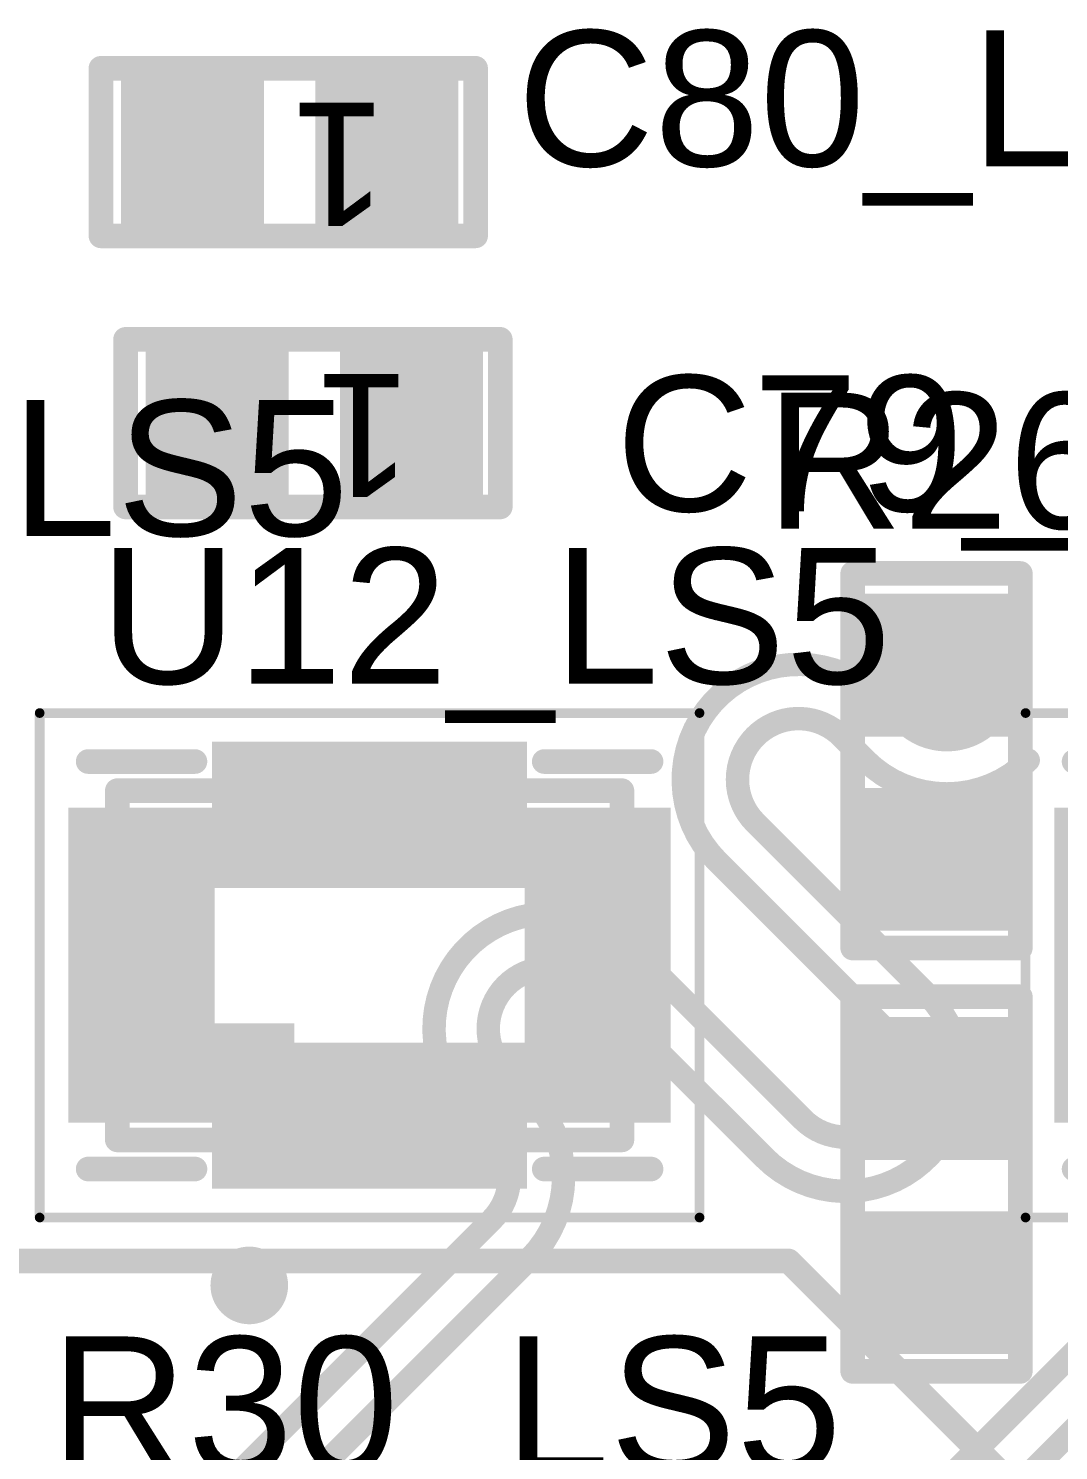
# Model space of a CAD drawing. Header units: inches. Extents: x -1.3 to 11.9, y -6.8 to 4.2.
# Drawn here: x 2.7608 to 2.9698, y 0.3315 to 0.6201 of the extents above; entities that cross this region are included whole.
import ezdxf

# ---------------------------------------------------------------- set-up
doc = ezdxf.new("R2010")
doc.units = ezdxf.units.IN
doc.header["$MEASUREMENT"] = 0
for name, color, linetype in [('05_SIG2', 156, 'Continuous'), ('14_SIG5', 136, 'Continuous'), ('ASSY_DWG_INFO', 56, 'Continuous'), ('FAB', 56, 'Continuous'), ('Mechanical 13', 56, 'Continuous'), ('POT_INFO', 56, 'Continuous'), ('TOP', 1, 'Continuous'), ('Top Overlay', 2, 'Continuous'), ('Top Paste', 8, 'Continuous'), ('Top Solder', 216, 'Continuous')]:
    doc.layers.add(name, color=color, linetype=linetype)
doc.styles.add('Arial', font='', dxfattribs={"height": 0.2})
doc.styles.get('Arial').set_extended_font_data('Arial')

# ---------------------------------------------------------------- blocks, each defined once
blk = doc.blocks.new('R0402_74')
at = {"layer": 'TOP'}
for points in [[(-0.006, 0.0125), (-0.006, -0.0125), (-0.031, -0.0125), (-0.031, 0.0125)], [(0.0334, 0.0125), (0.0334, -0.0125), (0.0084, -0.0125), (0.0084, 0.0125)]]:
    blk.add_hatch(color=1, dxfattribs=at).paths.add_polyline_path(points)
at = {"layer": 'Top Paste'}
for points in [[(-0.006, 0.0125), (-0.006, -0.0125), (-0.031, -0.0125), (-0.031, 0.0125)], [(0.0334, 0.0125), (0.0334, -0.0125), (0.0084, -0.0125), (0.0084, 0.0125)]]:
    blk.add_hatch(color=8, dxfattribs=at).paths.add_polyline_path(points)
at = {"layer": 'Top Solder'}
for points in [[(-0.004, 0.0145), (-0.004, -0.0145), (-0.033, -0.0145), (-0.033, 0.0145)], [(0.0354, 0.0145), (0.0354, -0.0145), (0.0064, -0.0145), (0.0064, 0.0145)]]:
    blk.add_hatch(color=216, dxfattribs=at).paths.add_polyline_path(points)
at = {"layer": 'ASSY_DWG_INFO'}
for points in [[(-0.0365, 0.017, 0.005, 0.005, 0), (0.0395, 0.017, 0.005, 0.005, 0)], [(-0.0365, 0.017, 0.005, 0.005, 0), (-0.0365, -0.017, 0.005, 0.005, 0)], [(0.0395, 0.017, 0.005, 0.005, 0), (0.0395, -0.017, 0.005, 0.005, 0)], [(-0.0365, -0.017, 0.005, 0.005, 0), (0.0395, -0.017, 0.005, 0.005, 0)]]:
    blk.add_lwpolyline(points, format="xyseb", dxfattribs=at)
for points in [[(-0.03775, 0.017, 0.0025, 0.0025, 1), (-0.03525, 0.017, 0.0025, 0.0025, 1)], [(-0.03775, 0.017, 0.0025, 0.0025, 1), (-0.03525, 0.017, 0.0025, 0.0025, 1)], [(0.03825, 0.017, 0.0025, 0.0025, 1), (0.04075, 0.017, 0.0025, 0.0025, 1)], [(0.03825, 0.017, 0.0025, 0.0025, 1), (0.04075, 0.017, 0.0025, 0.0025, 1)], [(-0.03775, -0.017, 0.0025, 0.0025, 1), (-0.03525, -0.017, 0.0025, 0.0025, 1)], [(-0.03775, -0.017, 0.0025, 0.0025, 1), (-0.03525, -0.017, 0.0025, 0.0025, 1)], [(0.03825, -0.017, 0.0025, 0.0025, 1), (0.04075, -0.017, 0.0025, 0.0025, 1)], [(0.03825, -0.017, 0.0025, 0.0025, 1), (0.04075, -0.017, 0.0025, 0.0025, 1)]]:
    blk.add_lwpolyline(points, format="xyseb", close=True, dxfattribs=at)
at = {"layer": 'Top Overlay'}
for points in [[(-0.0365, 0.017, 0.005, 0.005, 0), (-0.0365, -0.017, 0.005, 0.005, 0)], [(-0.0365, 0.017, 0.005, 0.005, 0), (0.0365, 0.017, 0.005, 0.005, 0)], [(0.0365, 0.017, 0.005, 0.005, 0), (0.0395, 0.017, 0.005, 0.005, 0)], [(0.0395, 0.017, 0.005, 0.005, 0), (0.0395, -0.017, 0.005, 0.005, 0)], [(-0.0365, -0.017, 0.005, 0.005, 0), (0.0395, -0.017, 0.005, 0.005, 0)]]:
    blk.add_lwpolyline(points, format="xyseb", dxfattribs=at)
for points in [[(-0.03775, 0.017, 0.0025, 0.0025, 1), (-0.03525, 0.017, 0.0025, 0.0025, 1)], [(-0.03775, 0.017, 0.0025, 0.0025, 1), (-0.03525, 0.017, 0.0025, 0.0025, 1)], [(0.03525, 0.017, 0.0025, 0.0025, 1), (0.03775, 0.017, 0.0025, 0.0025, 1)], [(0.03525, 0.017, 0.0025, 0.0025, 1), (0.03775, 0.017, 0.0025, 0.0025, 1)], [(0.03825, 0.017, 0.0025, 0.0025, 1), (0.04075, 0.017, 0.0025, 0.0025, 1)], [(0.03825, 0.017, 0.0025, 0.0025, 1), (0.04075, 0.017, 0.0025, 0.0025, 1)], [(-0.03775, -0.017, 0.0025, 0.0025, 1), (-0.03525, -0.017, 0.0025, 0.0025, 1)], [(-0.03775, -0.017, 0.0025, 0.0025, 1), (-0.03525, -0.017, 0.0025, 0.0025, 1)], [(0.03825, -0.017, 0.0025, 0.0025, 1), (0.04075, -0.017, 0.0025, 0.0025, 1)], [(0.03825, -0.017, 0.0025, 0.0025, 1), (0.04075, -0.017, 0.0025, 0.0025, 1)]]:
    blk.add_lwpolyline(points, format="xyseb", close=True, dxfattribs=at)
blk = doc.blocks.new('R0402_77')
at = {"layer": 'TOP'}
for points in [[(-0.006, 0.0125), (-0.006, -0.0125), (-0.031, -0.0125), (-0.031, 0.0125)], [(0.0334, 0.0125), (0.0334, -0.0125), (0.0084, -0.0125), (0.0084, 0.0125)]]:
    blk.add_hatch(color=1, dxfattribs=at).paths.add_polyline_path(points)
at = {"layer": 'Top Paste'}
for points in [[(-0.006, 0.0125), (-0.006, -0.0125), (-0.031, -0.0125), (-0.031, 0.0125)], [(0.0334, 0.0125), (0.0334, -0.0125), (0.0084, -0.0125), (0.0084, 0.0125)]]:
    blk.add_hatch(color=8, dxfattribs=at).paths.add_polyline_path(points)
at = {"layer": 'Top Solder'}
for points in [[(-0.004, 0.0145), (-0.004, -0.0145), (-0.033, -0.0145), (-0.033, 0.0145)], [(0.0354, 0.0145), (0.0354, -0.0145), (0.0064, -0.0145), (0.0064, 0.0145)]]:
    blk.add_hatch(color=216, dxfattribs=at).paths.add_polyline_path(points)
at = {"layer": 'ASSY_DWG_INFO'}
for points in [[(-0.0365, 0.017, 0.005, 0.005, 0), (0.0395, 0.017, 0.005, 0.005, 0)], [(-0.0365, 0.017, 0.005, 0.005, 0), (-0.0365, -0.017, 0.005, 0.005, 0)], [(0.0395, 0.017, 0.005, 0.005, 0), (0.0395, -0.017, 0.005, 0.005, 0)], [(-0.0365, -0.017, 0.005, 0.005, 0), (0.0395, -0.017, 0.005, 0.005, 0)]]:
    blk.add_lwpolyline(points, format="xyseb", dxfattribs=at)
for points in [[(-0.03775, 0.017, 0.0025, 0.0025, 1), (-0.03525, 0.017, 0.0025, 0.0025, 1)], [(-0.03775, 0.017, 0.0025, 0.0025, 1), (-0.03525, 0.017, 0.0025, 0.0025, 1)], [(0.03825, 0.017, 0.0025, 0.0025, 1), (0.04075, 0.017, 0.0025, 0.0025, 1)], [(0.03825, 0.017, 0.0025, 0.0025, 1), (0.04075, 0.017, 0.0025, 0.0025, 1)], [(-0.03775, -0.017, 0.0025, 0.0025, 1), (-0.03525, -0.017, 0.0025, 0.0025, 1)], [(-0.03775, -0.017, 0.0025, 0.0025, 1), (-0.03525, -0.017, 0.0025, 0.0025, 1)], [(0.03825, -0.017, 0.0025, 0.0025, 1), (0.04075, -0.017, 0.0025, 0.0025, 1)], [(0.03825, -0.017, 0.0025, 0.0025, 1), (0.04075, -0.017, 0.0025, 0.0025, 1)]]:
    blk.add_lwpolyline(points, format="xyseb", close=True, dxfattribs=at)
at = {"layer": 'Top Overlay'}
for points in [[(-0.0365, 0.017, 0.005, 0.005, 0), (-0.0365, -0.017, 0.005, 0.005, 0)], [(-0.0365, 0.017, 0.005, 0.005, 0), (0.0365, 0.017, 0.005, 0.005, 0)], [(0.0365, 0.017, 0.005, 0.005, 0), (0.0395, 0.017, 0.005, 0.005, 0)], [(0.0395, 0.017, 0.005, 0.005, 0), (0.0395, -0.017, 0.005, 0.005, 0)], [(-0.0365, -0.017, 0.005, 0.005, 0), (0.0395, -0.017, 0.005, 0.005, 0)]]:
    blk.add_lwpolyline(points, format="xyseb", dxfattribs=at)
for points in [[(-0.03775, 0.017, 0.0025, 0.0025, 1), (-0.03525, 0.017, 0.0025, 0.0025, 1)], [(-0.03775, 0.017, 0.0025, 0.0025, 1), (-0.03525, 0.017, 0.0025, 0.0025, 1)], [(0.03525, 0.017, 0.0025, 0.0025, 1), (0.03775, 0.017, 0.0025, 0.0025, 1)], [(0.03525, 0.017, 0.0025, 0.0025, 1), (0.03775, 0.017, 0.0025, 0.0025, 1)], [(0.03825, 0.017, 0.0025, 0.0025, 1), (0.04075, 0.017, 0.0025, 0.0025, 1)], [(0.03825, 0.017, 0.0025, 0.0025, 1), (0.04075, 0.017, 0.0025, 0.0025, 1)], [(-0.03775, -0.017, 0.0025, 0.0025, 1), (-0.03525, -0.017, 0.0025, 0.0025, 1)], [(-0.03775, -0.017, 0.0025, 0.0025, 1), (-0.03525, -0.017, 0.0025, 0.0025, 1)], [(0.03825, -0.017, 0.0025, 0.0025, 1), (0.04075, -0.017, 0.0025, 0.0025, 1)], [(0.03825, -0.017, 0.0025, 0.0025, 1), (0.04075, -0.017, 0.0025, 0.0025, 1)]]:
    blk.add_lwpolyline(points, format="xyseb", close=True, dxfattribs=at)
blk = doc.blocks.new('C0402_147')
at = {"layer": 'TOP'}
for points in [[(-0.031, -0.0125), (-0.031, 0.0125), (-0.006, 0.0125), (-0.006, -0.0125)], [(0.0084, -0.0125), (0.0084, 0.0125), (0.0334, 0.0125), (0.0334, -0.0125)]]:
    blk.add_hatch(color=1, dxfattribs=at).paths.add_polyline_path(points)
at = {"layer": 'Top Paste'}
for points in [[(-0.031, -0.0125), (-0.031, 0.0125), (-0.006, 0.0125), (-0.006, -0.0125)], [(0.0084, -0.0125), (0.0084, 0.0125), (0.0334, 0.0125), (0.0334, -0.0125)]]:
    blk.add_hatch(color=8, dxfattribs=at).paths.add_polyline_path(points)
at = {"layer": 'Top Solder'}
for points in [[(-0.033, -0.0145), (-0.033, 0.0145), (-0.004, 0.0145), (-0.004, -0.0145)], [(0.0064, -0.0145), (0.0064, 0.0145), (0.0354, 0.0145), (0.0354, -0.0145)]]:
    blk.add_hatch(color=216, dxfattribs=at).paths.add_polyline_path(points)
at = {"layer": 'ASSY_DWG_INFO'}
for points in [[(-0.0365, 0.017, 0.005, 0.005, 0), (-0.0365, -0.017, 0.005, 0.005, 0)], [(0.0395, 0.017, 0.005, 0.005, 0), (-0.0365, 0.017, 0.005, 0.005, 0)], [(0.0395, 0.017, 0.005, 0.005, 0), (0.0395, -0.017, 0.005, 0.005, 0)], [(0.0395, -0.017, 0.005, 0.005, 0), (-0.0365, -0.017, 0.005, 0.005, 0)]]:
    blk.add_lwpolyline(points, format="xyseb", dxfattribs=at)
for points in [[(-0.03775, 0.017, 0.0025, 0.0025, 1), (-0.03525, 0.017, 0.0025, 0.0025, 1)], [(-0.03775, 0.017, 0.0025, 0.0025, 1), (-0.03525, 0.017, 0.0025, 0.0025, 1)], [(0.03825, 0.017, 0.0025, 0.0025, 1), (0.04075, 0.017, 0.0025, 0.0025, 1)], [(0.03825, 0.017, 0.0025, 0.0025, 1), (0.04075, 0.017, 0.0025, 0.0025, 1)], [(-0.03775, -0.017, 0.0025, 0.0025, 1), (-0.03525, -0.017, 0.0025, 0.0025, 1)], [(-0.03775, -0.017, 0.0025, 0.0025, 1), (-0.03525, -0.017, 0.0025, 0.0025, 1)], [(0.03825, -0.017, 0.0025, 0.0025, 1), (0.04075, -0.017, 0.0025, 0.0025, 1)], [(0.03825, -0.017, 0.0025, 0.0025, 1), (0.04075, -0.017, 0.0025, 0.0025, 1)]]:
    blk.add_lwpolyline(points, format="xyseb", close=True, dxfattribs=at)
at = {"layer": 'Top Overlay'}
for points in [[(0.0365, 0.017, 0.005, 0.005, 0), (-0.0365, 0.017, 0.005, 0.005, 0)], [(-0.0365, 0.017, 0.005, 0.005, 0), (-0.0365, -0.017, 0.005, 0.005, 0)], [(0.0395, 0.017, 0.005, 0.005, 0), (0.0365, 0.017, 0.005, 0.005, 0)], [(0.0395, 0.017, 0.005, 0.005, 0), (0.0395, -0.017, 0.005, 0.005, 0)], [(0.0395, -0.017, 0.005, 0.005, 0), (-0.0365, -0.017, 0.005, 0.005, 0)]]:
    blk.add_lwpolyline(points, format="xyseb", dxfattribs=at)
for points in [[(-0.03775, 0.017, 0.0025, 0.0025, 1), (-0.03525, 0.017, 0.0025, 0.0025, 1)], [(-0.03775, 0.017, 0.0025, 0.0025, 1), (-0.03525, 0.017, 0.0025, 0.0025, 1)], [(0.03525, 0.017, 0.0025, 0.0025, 1), (0.03775, 0.017, 0.0025, 0.0025, 1)], [(0.03525, 0.017, 0.0025, 0.0025, 1), (0.03775, 0.017, 0.0025, 0.0025, 1)], [(0.03825, 0.017, 0.0025, 0.0025, 1), (0.04075, 0.017, 0.0025, 0.0025, 1)], [(0.03825, 0.017, 0.0025, 0.0025, 1), (0.04075, 0.017, 0.0025, 0.0025, 1)], [(-0.03775, -0.017, 0.0025, 0.0025, 1), (-0.03525, -0.017, 0.0025, 0.0025, 1)], [(-0.03775, -0.017, 0.0025, 0.0025, 1), (-0.03525, -0.017, 0.0025, 0.0025, 1)], [(0.03825, -0.017, 0.0025, 0.0025, 1), (0.04075, -0.017, 0.0025, 0.0025, 1)], [(0.03825, -0.017, 0.0025, 0.0025, 1), (0.04075, -0.017, 0.0025, 0.0025, 1)]]:
    blk.add_lwpolyline(points, format="xyseb", close=True, dxfattribs=at)
at = {"layer": 'FAB', "style": 'Arial'}
blk.add_text('1', height=0.025, dxfattribs=at).set_placement((-0.0185, -0.01))
blk = doc.blocks.new('C0402_150')
at = {"layer": 'TOP'}
for points in [[(-0.031, -0.0125), (-0.031, 0.0125), (-0.006, 0.0125), (-0.006, -0.0125)], [(0.0084, -0.0125), (0.0084, 0.0125), (0.0334, 0.0125), (0.0334, -0.0125)]]:
    blk.add_hatch(color=1, dxfattribs=at).paths.add_polyline_path(points)
at = {"layer": 'Top Paste'}
for points in [[(-0.031, -0.0125), (-0.031, 0.0125), (-0.006, 0.0125), (-0.006, -0.0125)], [(0.0084, -0.0125), (0.0084, 0.0125), (0.0334, 0.0125), (0.0334, -0.0125)]]:
    blk.add_hatch(color=8, dxfattribs=at).paths.add_polyline_path(points)
at = {"layer": 'Top Solder'}
for points in [[(-0.033, -0.0145), (-0.033, 0.0145), (-0.004, 0.0145), (-0.004, -0.0145)], [(0.0064, -0.0145), (0.0064, 0.0145), (0.0354, 0.0145), (0.0354, -0.0145)]]:
    blk.add_hatch(color=216, dxfattribs=at).paths.add_polyline_path(points)
at = {"layer": 'ASSY_DWG_INFO'}
for points in [[(-0.0365, 0.017, 0.005, 0.005, 0), (-0.0365, -0.017, 0.005, 0.005, 0)], [(0.0395, 0.017, 0.005, 0.005, 0), (-0.0365, 0.017, 0.005, 0.005, 0)], [(0.0395, 0.017, 0.005, 0.005, 0), (0.0395, -0.017, 0.005, 0.005, 0)], [(0.0395, -0.017, 0.005, 0.005, 0), (-0.0365, -0.017, 0.005, 0.005, 0)]]:
    blk.add_lwpolyline(points, format="xyseb", dxfattribs=at)
for points in [[(-0.03775, 0.017, 0.0025, 0.0025, 1), (-0.03525, 0.017, 0.0025, 0.0025, 1)], [(-0.03775, 0.017, 0.0025, 0.0025, 1), (-0.03525, 0.017, 0.0025, 0.0025, 1)], [(0.03825, 0.017, 0.0025, 0.0025, 1), (0.04075, 0.017, 0.0025, 0.0025, 1)], [(0.03825, 0.017, 0.0025, 0.0025, 1), (0.04075, 0.017, 0.0025, 0.0025, 1)], [(-0.03775, -0.017, 0.0025, 0.0025, 1), (-0.03525, -0.017, 0.0025, 0.0025, 1)], [(-0.03775, -0.017, 0.0025, 0.0025, 1), (-0.03525, -0.017, 0.0025, 0.0025, 1)], [(0.03825, -0.017, 0.0025, 0.0025, 1), (0.04075, -0.017, 0.0025, 0.0025, 1)], [(0.03825, -0.017, 0.0025, 0.0025, 1), (0.04075, -0.017, 0.0025, 0.0025, 1)]]:
    blk.add_lwpolyline(points, format="xyseb", close=True, dxfattribs=at)
at = {"layer": 'Top Overlay'}
for points in [[(0.0365, 0.017, 0.005, 0.005, 0), (-0.0365, 0.017, 0.005, 0.005, 0)], [(-0.0365, 0.017, 0.005, 0.005, 0), (-0.0365, -0.017, 0.005, 0.005, 0)], [(0.0395, 0.017, 0.005, 0.005, 0), (0.0365, 0.017, 0.005, 0.005, 0)], [(0.0395, 0.017, 0.005, 0.005, 0), (0.0395, -0.017, 0.005, 0.005, 0)], [(0.0395, -0.017, 0.005, 0.005, 0), (-0.0365, -0.017, 0.005, 0.005, 0)]]:
    blk.add_lwpolyline(points, format="xyseb", dxfattribs=at)
for points in [[(-0.03775, 0.017, 0.0025, 0.0025, 1), (-0.03525, 0.017, 0.0025, 0.0025, 1)], [(-0.03775, 0.017, 0.0025, 0.0025, 1), (-0.03525, 0.017, 0.0025, 0.0025, 1)], [(0.03525, 0.017, 0.0025, 0.0025, 1), (0.03775, 0.017, 0.0025, 0.0025, 1)], [(0.03525, 0.017, 0.0025, 0.0025, 1), (0.03775, 0.017, 0.0025, 0.0025, 1)], [(0.03825, 0.017, 0.0025, 0.0025, 1), (0.04075, 0.017, 0.0025, 0.0025, 1)], [(0.03825, 0.017, 0.0025, 0.0025, 1), (0.04075, 0.017, 0.0025, 0.0025, 1)], [(-0.03775, -0.017, 0.0025, 0.0025, 1), (-0.03525, -0.017, 0.0025, 0.0025, 1)], [(-0.03775, -0.017, 0.0025, 0.0025, 1), (-0.03525, -0.017, 0.0025, 0.0025, 1)], [(0.03825, -0.017, 0.0025, 0.0025, 1), (0.04075, -0.017, 0.0025, 0.0025, 1)], [(0.03825, -0.017, 0.0025, 0.0025, 1), (0.04075, -0.017, 0.0025, 0.0025, 1)]]:
    blk.add_lwpolyline(points, format="xyseb", close=True, dxfattribs=at)
at = {"layer": 'FAB', "style": 'Arial'}
blk.add_text('1', height=0.025, dxfattribs=at).set_placement((-0.0185, -0.01))
blk = doc.blocks.new('NXP_74AVC4T245GU_115_313')
at = {"layer": 'TOP'}
for points in [[(-0.02795, 0.03543), (-0.02795, 0.05709), (-0.01929, 0.05709), (-0.01929, 0.03543)], [(-0.0122, 0.03543), (-0.0122, 0.05709), (-0.00354, 0.05709), (-0.00354, 0.03543)], [(0.00354, 0.03543), (0.00354, 0.05709), (0.0122, 0.05709), (0.0122, 0.03543)], [(0.01929, 0.03543), (0.01929, 0.05709), (0.02795, 0.05709), (0.02795, 0.03543)], [(-0.04134, 0.02795), (-0.01575, 0.02795), (-0.01575, 0.01929), (-0.04134, 0.01929)], [(0.04134, 0.01929), (0.01969, 0.01929), (0.01969, 0.02795), (0.04134, 0.02795)], [(-0.04134, 0.0122), (-0.01969, 0.0122), (-0.01969, 0.00354), (-0.04134, 0.00354)], [(0.04134, 0.00354), (0.01969, 0.00354), (0.01969, 0.0122), (0.04134, 0.0122)], [(-0.04134, -0.00354), (-0.01969, -0.00354), (-0.01969, -0.0122), (-0.04134, -0.0122)], [(0.04134, -0.0122), (0.01969, -0.0122), (0.01969, -0.00354), (0.04134, -0.00354)], [(-0.04134, -0.01929), (-0.01969, -0.01929), (-0.01969, -0.02795), (-0.04134, -0.02795)], [(0.04134, -0.02795), (0.01969, -0.02795), (0.01969, -0.01929), (0.04134, -0.01929)], [(-0.01929, -0.03543), (-0.01929, -0.05709), (-0.02795, -0.05709), (-0.02795, -0.03543)], [(-0.00354, -0.03543), (-0.00354, -0.05709), (-0.0122, -0.05709), (-0.0122, -0.03543)], [(0.0122, -0.03543), (0.0122, -0.05709), (0.00354, -0.05709), (0.00354, -0.03543)], [(0.02795, -0.03543), (0.02795, -0.05709), (0.01929, -0.05709), (0.01929, -0.03543)]]:
    blk.add_hatch(color=1, dxfattribs=at).paths.add_polyline_path(points)
at = {"layer": 'Top Paste'}
for points in [[(-0.02795, 0.03543), (-0.02795, 0.05709), (-0.01929, 0.05709), (-0.01929, 0.03543)], [(-0.0122, 0.03543), (-0.0122, 0.05709), (-0.00354, 0.05709), (-0.00354, 0.03543)], [(0.00354, 0.03543), (0.00354, 0.05709), (0.0122, 0.05709), (0.0122, 0.03543)], [(0.01929, 0.03543), (0.01929, 0.05709), (0.02795, 0.05709), (0.02795, 0.03543)], [(-0.04134, 0.02795), (-0.01575, 0.02795), (-0.01575, 0.01929), (-0.04134, 0.01929)], [(0.04134, 0.01929), (0.01969, 0.01929), (0.01969, 0.02795), (0.04134, 0.02795)], [(-0.04134, 0.0122), (-0.01969, 0.0122), (-0.01969, 0.00354), (-0.04134, 0.00354)], [(0.04134, 0.00354), (0.01969, 0.00354), (0.01969, 0.0122), (0.04134, 0.0122)], [(-0.04134, -0.00354), (-0.01969, -0.00354), (-0.01969, -0.0122), (-0.04134, -0.0122)], [(0.04134, -0.0122), (0.01969, -0.0122), (0.01969, -0.00354), (0.04134, -0.00354)], [(-0.04134, -0.01929), (-0.01969, -0.01929), (-0.01969, -0.02795), (-0.04134, -0.02795)], [(0.04134, -0.02795), (0.01969, -0.02795), (0.01969, -0.01929), (0.04134, -0.01929)], [(-0.01929, -0.03543), (-0.01929, -0.05709), (-0.02795, -0.05709), (-0.02795, -0.03543)], [(-0.00354, -0.03543), (-0.00354, -0.05709), (-0.0122, -0.05709), (-0.0122, -0.03543)], [(0.0122, -0.03543), (0.0122, -0.05709), (0.00354, -0.05709), (0.00354, -0.03543)], [(0.02795, -0.03543), (0.02795, -0.05709), (0.01929, -0.05709), (0.01929, -0.03543)]]:
    blk.add_hatch(color=8, dxfattribs=at).paths.add_polyline_path(points)
at = {"layer": 'Top Solder'}
for points in [[(-0.03195, 0.03143), (-0.03195, 0.06109), (-0.01529, 0.06109), (-0.01529, 0.03143)], [(-0.0162, 0.03143), (-0.0162, 0.06109), (0.00046, 0.06109), (0.00046, 0.03143)], [(-0.00046, 0.03143), (-0.00046, 0.06109), (0.0162, 0.06109), (0.0162, 0.03143)], [(0.01529, 0.03143), (0.01529, 0.06109), (0.03195, 0.06109), (0.03195, 0.03143)], [(-0.04534, 0.03195), (-0.01175, 0.03195), (-0.01175, 0.01529), (-0.04534, 0.01529)], [(0.04534, 0.01529), (0.01569, 0.01529), (0.01569, 0.03195), (0.04534, 0.03195)], [(-0.04534, 0.0162), (-0.01569, 0.0162), (-0.01569, -0.00046), (-0.04534, -0.00046)], [(0.04534, -0.00046), (0.01569, -0.00046), (0.01569, 0.0162), (0.04534, 0.0162)], [(-0.04534, 0.00046), (-0.01569, 0.00046), (-0.01569, -0.0162), (-0.04534, -0.0162)], [(0.04534, -0.0162), (0.01569, -0.0162), (0.01569, 0.00046), (0.04534, 0.00046)], [(-0.04534, -0.01529), (-0.01569, -0.01529), (-0.01569, -0.03195), (-0.04534, -0.03195)], [(0.04534, -0.03195), (0.01569, -0.03195), (0.01569, -0.01529), (0.04534, -0.01529)], [(-0.01529, -0.03143), (-0.01529, -0.06109), (-0.03195, -0.06109), (-0.03195, -0.03143)], [(0.00046, -0.03143), (0.00046, -0.06109), (-0.0162, -0.06109), (-0.0162, -0.03143)], [(0.0162, -0.03143), (0.0162, -0.06109), (-0.00046, -0.06109), (-0.00046, -0.03143)], [(0.03195, -0.03143), (0.03195, -0.06109), (0.01529, -0.06109), (0.01529, -0.03143)]]:
    blk.add_hatch(color=216, dxfattribs=at).paths.add_polyline_path(points)
at = {"layer": 'Mechanical 13'}
for points in [[(-0.03543, 0.05118, 0.005, 0.005, 0), (0.03543, 0.05118, 0.005, 0.005, 0)], [(-0.03543, 0.05118, 0.005, 0.005, 0), (-0.03543, -0.05118, 0.005, 0.005, 0)], [(0.03543, 0.05118, 0.005, 0.005, 0), (0.03543, -0.05118, 0.005, 0.005, 0)], [(-0.03543, -0.05118, 0.005, 0.005, 0), (0.03543, -0.05118, 0.005, 0.005, 0)]]:
    blk.add_lwpolyline(points, format="xyseb", dxfattribs=at)
for points in [[(-0.03668, 0.05118, 0.0025, 0.0025, 1), (-0.03418, 0.05118, 0.0025, 0.0025, 1)], [(-0.03668, 0.05118, 0.0025, 0.0025, 1), (-0.03418, 0.05118, 0.0025, 0.0025, 1)], [(0.03418, 0.05118, 0.0025, 0.0025, 1), (0.03668, 0.05118, 0.0025, 0.0025, 1)], [(0.03418, 0.05118, 0.0025, 0.0025, 1), (0.03668, 0.05118, 0.0025, 0.0025, 1)], [(-0.03668, -0.05118, 0.0025, 0.0025, 1), (-0.03418, -0.05118, 0.0025, 0.0025, 1)], [(-0.03668, -0.05118, 0.0025, 0.0025, 1), (-0.03418, -0.05118, 0.0025, 0.0025, 1)], [(0.03418, -0.05118, 0.0025, 0.0025, 1), (0.03668, -0.05118, 0.0025, 0.0025, 1)], [(0.03418, -0.05118, 0.0025, 0.0025, 1), (0.03668, -0.05118, 0.0025, 0.0025, 1)]]:
    blk.add_lwpolyline(points, format="xyseb", close=True, dxfattribs=at)
at = {"layer": 'POT_INFO'}
for points in [[(-0.05118, 0.06693, 0.00197, 0.00197, 0), (0.05118, 0.06693, 0.00197, 0.00197, 0)], [(-0.05118, 0.06693, 0.00197, 0.00197, 0), (-0.05118, -0.06693, 0.00197, 0.00197, 0)], [(0.05118, 0.06693, 0.00197, 0.00197, 0), (0.05118, -0.06693, 0.00197, 0.00197, 0)], [(-0.05118, -0.06693, 0.00197, 0.00197, 0), (0.05118, -0.06693, 0.00197, 0.00197, 0)]]:
    blk.add_lwpolyline(points, format="xyseb", dxfattribs=at)
for points in [[(-0.05167, 0.06693, 0.000984, 0.000984, 1), (-0.05069, 0.06693, 0.000984, 0.000984, 1)], [(-0.05167, 0.06693, 0.000984, 0.000984, 1), (-0.05069, 0.06693, 0.000984, 0.000984, 1)], [(0.05069, 0.06693, 0.000984, 0.000984, 1), (0.05167, 0.06693, 0.000984, 0.000984, 1)], [(0.05069, 0.06693, 0.000984, 0.000984, 1), (0.05167, 0.06693, 0.000984, 0.000984, 1)], [(-0.05167, -0.06693, 0.000984, 0.000984, 1), (-0.05069, -0.06693, 0.000984, 0.000984, 1)], [(-0.05167, -0.06693, 0.000984, 0.000984, 1), (-0.05069, -0.06693, 0.000984, 0.000984, 1)], [(0.05069, -0.06693, 0.000984, 0.000984, 1), (0.05167, -0.06693, 0.000984, 0.000984, 1)], [(0.05069, -0.06693, 0.000984, 0.000984, 1), (0.05167, -0.06693, 0.000984, 0.000984, 1)]]:
    blk.add_lwpolyline(points, format="xyseb", close=True, dxfattribs=at)
at = {"layer": 'Top Overlay'}
for points in [[(-0.04134, 0.05709, 0.005, 0.005, 0), (-0.04134, 0.03543, 0.005, 0.005, 0)], [(0.04134, 0.05709, 0.005, 0.005, 0), (0.04134, 0.03543, 0.005, 0.005, 0)], [(-0.04134, -0.03543, 0.005, 0.005, 0), (-0.04134, -0.05709, 0.005, 0.005, 0)], [(0.04134, -0.03543, 0.005, 0.005, 0), (0.04134, -0.05709, 0.005, 0.005, 0)]]:
    blk.add_lwpolyline(points, format="xyseb", dxfattribs=at)
for points in [[(-0.04259, 0.05709, 0.0025, 0.0025, 1), (-0.04009, 0.05709, 0.0025, 0.0025, 1)], [(0.04009, 0.05709, 0.0025, 0.0025, 1), (0.04259, 0.05709, 0.0025, 0.0025, 1)], [(-0.04259, 0.03543, 0.0025, 0.0025, 1), (-0.04009, 0.03543, 0.0025, 0.0025, 1)], [(0.04009, 0.03543, 0.0025, 0.0025, 1), (0.04259, 0.03543, 0.0025, 0.0025, 1)], [(-0.06102, 0.02441, 0.00787, 0.00787, 1), (-0.0689, 0.02441, 0.00787, 0.00787, 1)], [(-0.07087, 0.02441, 0.00394, 0.00394, 1), (-0.06693, 0.02441, 0.00394, 0.00394, 1)], [(-0.06299, 0.02441, 0.00394, 0.00394, 1), (-0.05906, 0.02441, 0.00394, 0.00394, 1)], [(-0.04259, -0.03543, 0.0025, 0.0025, 1), (-0.04009, -0.03543, 0.0025, 0.0025, 1)], [(0.04009, -0.03543, 0.0025, 0.0025, 1), (0.04259, -0.03543, 0.0025, 0.0025, 1)], [(-0.04259, -0.05709, 0.0025, 0.0025, 1), (-0.04009, -0.05709, 0.0025, 0.0025, 1)], [(0.04009, -0.05709, 0.0025, 0.0025, 1), (0.04259, -0.05709, 0.0025, 0.0025, 1)]]:
    blk.add_lwpolyline(points, format="xyseb", close=True, dxfattribs=at)
blk = doc.blocks.new('NXP_74AVC4T245GU_115_314')
at = {"layer": 'TOP'}
for points in [[(-0.02795, 0.03543), (-0.02795, 0.05709), (-0.01929, 0.05709), (-0.01929, 0.03543)], [(-0.0122, 0.03543), (-0.0122, 0.05709), (-0.00354, 0.05709), (-0.00354, 0.03543)], [(0.00354, 0.03543), (0.00354, 0.05709), (0.0122, 0.05709), (0.0122, 0.03543)], [(0.01929, 0.03543), (0.01929, 0.05709), (0.02795, 0.05709), (0.02795, 0.03543)], [(-0.04134, 0.02795), (-0.01575, 0.02795), (-0.01575, 0.01929), (-0.04134, 0.01929)], [(0.04134, 0.01929), (0.01969, 0.01929), (0.01969, 0.02795), (0.04134, 0.02795)], [(-0.04134, 0.0122), (-0.01969, 0.0122), (-0.01969, 0.00354), (-0.04134, 0.00354)], [(0.04134, 0.00354), (0.01969, 0.00354), (0.01969, 0.0122), (0.04134, 0.0122)], [(-0.04134, -0.00354), (-0.01969, -0.00354), (-0.01969, -0.0122), (-0.04134, -0.0122)], [(0.04134, -0.0122), (0.01969, -0.0122), (0.01969, -0.00354), (0.04134, -0.00354)], [(-0.04134, -0.01929), (-0.01969, -0.01929), (-0.01969, -0.02795), (-0.04134, -0.02795)], [(0.04134, -0.02795), (0.01969, -0.02795), (0.01969, -0.01929), (0.04134, -0.01929)], [(-0.01929, -0.03543), (-0.01929, -0.05709), (-0.02795, -0.05709), (-0.02795, -0.03543)], [(-0.00354, -0.03543), (-0.00354, -0.05709), (-0.0122, -0.05709), (-0.0122, -0.03543)], [(0.0122, -0.03543), (0.0122, -0.05709), (0.00354, -0.05709), (0.00354, -0.03543)], [(0.02795, -0.03543), (0.02795, -0.05709), (0.01929, -0.05709), (0.01929, -0.03543)]]:
    blk.add_hatch(color=1, dxfattribs=at).paths.add_polyline_path(points)
at = {"layer": 'Top Paste'}
for points in [[(-0.02795, 0.03543), (-0.02795, 0.05709), (-0.01929, 0.05709), (-0.01929, 0.03543)], [(-0.0122, 0.03543), (-0.0122, 0.05709), (-0.00354, 0.05709), (-0.00354, 0.03543)], [(0.00354, 0.03543), (0.00354, 0.05709), (0.0122, 0.05709), (0.0122, 0.03543)], [(0.01929, 0.03543), (0.01929, 0.05709), (0.02795, 0.05709), (0.02795, 0.03543)], [(-0.04134, 0.02795), (-0.01575, 0.02795), (-0.01575, 0.01929), (-0.04134, 0.01929)], [(0.04134, 0.01929), (0.01969, 0.01929), (0.01969, 0.02795), (0.04134, 0.02795)], [(-0.04134, 0.0122), (-0.01969, 0.0122), (-0.01969, 0.00354), (-0.04134, 0.00354)], [(0.04134, 0.00354), (0.01969, 0.00354), (0.01969, 0.0122), (0.04134, 0.0122)], [(-0.04134, -0.00354), (-0.01969, -0.00354), (-0.01969, -0.0122), (-0.04134, -0.0122)], [(0.04134, -0.0122), (0.01969, -0.0122), (0.01969, -0.00354), (0.04134, -0.00354)], [(-0.04134, -0.01929), (-0.01969, -0.01929), (-0.01969, -0.02795), (-0.04134, -0.02795)], [(0.04134, -0.02795), (0.01969, -0.02795), (0.01969, -0.01929), (0.04134, -0.01929)], [(-0.01929, -0.03543), (-0.01929, -0.05709), (-0.02795, -0.05709), (-0.02795, -0.03543)], [(-0.00354, -0.03543), (-0.00354, -0.05709), (-0.0122, -0.05709), (-0.0122, -0.03543)], [(0.0122, -0.03543), (0.0122, -0.05709), (0.00354, -0.05709), (0.00354, -0.03543)], [(0.02795, -0.03543), (0.02795, -0.05709), (0.01929, -0.05709), (0.01929, -0.03543)]]:
    blk.add_hatch(color=8, dxfattribs=at).paths.add_polyline_path(points)
at = {"layer": 'Top Solder'}
for points in [[(-0.03195, 0.03143), (-0.03195, 0.06109), (-0.01529, 0.06109), (-0.01529, 0.03143)], [(-0.0162, 0.03143), (-0.0162, 0.06109), (0.00046, 0.06109), (0.00046, 0.03143)], [(-0.00046, 0.03143), (-0.00046, 0.06109), (0.0162, 0.06109), (0.0162, 0.03143)], [(0.01529, 0.03143), (0.01529, 0.06109), (0.03195, 0.06109), (0.03195, 0.03143)], [(-0.04534, 0.03195), (-0.01175, 0.03195), (-0.01175, 0.01529), (-0.04534, 0.01529)], [(0.04534, 0.01529), (0.01569, 0.01529), (0.01569, 0.03195), (0.04534, 0.03195)], [(-0.04534, 0.0162), (-0.01569, 0.0162), (-0.01569, -0.00046), (-0.04534, -0.00046)], [(0.04534, -0.00046), (0.01569, -0.00046), (0.01569, 0.0162), (0.04534, 0.0162)], [(-0.04534, 0.00046), (-0.01569, 0.00046), (-0.01569, -0.0162), (-0.04534, -0.0162)], [(0.04534, -0.0162), (0.01569, -0.0162), (0.01569, 0.00046), (0.04534, 0.00046)], [(-0.04534, -0.01529), (-0.01569, -0.01529), (-0.01569, -0.03195), (-0.04534, -0.03195)], [(0.04534, -0.03195), (0.01569, -0.03195), (0.01569, -0.01529), (0.04534, -0.01529)], [(-0.01529, -0.03143), (-0.01529, -0.06109), (-0.03195, -0.06109), (-0.03195, -0.03143)], [(0.00046, -0.03143), (0.00046, -0.06109), (-0.0162, -0.06109), (-0.0162, -0.03143)], [(0.0162, -0.03143), (0.0162, -0.06109), (-0.00046, -0.06109), (-0.00046, -0.03143)], [(0.03195, -0.03143), (0.03195, -0.06109), (0.01529, -0.06109), (0.01529, -0.03143)]]:
    blk.add_hatch(color=216, dxfattribs=at).paths.add_polyline_path(points)
at = {"layer": 'Mechanical 13'}
for points in [[(-0.03543, 0.05118, 0.005, 0.005, 0), (0.03543, 0.05118, 0.005, 0.005, 0)], [(-0.03543, 0.05118, 0.005, 0.005, 0), (-0.03543, -0.05118, 0.005, 0.005, 0)], [(0.03543, 0.05118, 0.005, 0.005, 0), (0.03543, -0.05118, 0.005, 0.005, 0)], [(-0.03543, -0.05118, 0.005, 0.005, 0), (0.03543, -0.05118, 0.005, 0.005, 0)]]:
    blk.add_lwpolyline(points, format="xyseb", dxfattribs=at)
for points in [[(-0.03668, 0.05118, 0.0025, 0.0025, 1), (-0.03418, 0.05118, 0.0025, 0.0025, 1)], [(-0.03668, 0.05118, 0.0025, 0.0025, 1), (-0.03418, 0.05118, 0.0025, 0.0025, 1)], [(0.03418, 0.05118, 0.0025, 0.0025, 1), (0.03668, 0.05118, 0.0025, 0.0025, 1)], [(0.03418, 0.05118, 0.0025, 0.0025, 1), (0.03668, 0.05118, 0.0025, 0.0025, 1)], [(-0.03668, -0.05118, 0.0025, 0.0025, 1), (-0.03418, -0.05118, 0.0025, 0.0025, 1)], [(-0.03668, -0.05118, 0.0025, 0.0025, 1), (-0.03418, -0.05118, 0.0025, 0.0025, 1)], [(0.03418, -0.05118, 0.0025, 0.0025, 1), (0.03668, -0.05118, 0.0025, 0.0025, 1)], [(0.03418, -0.05118, 0.0025, 0.0025, 1), (0.03668, -0.05118, 0.0025, 0.0025, 1)]]:
    blk.add_lwpolyline(points, format="xyseb", close=True, dxfattribs=at)
at = {"layer": 'POT_INFO'}
for points in [[(-0.05118, 0.06693, 0.00197, 0.00197, 0), (0.05118, 0.06693, 0.00197, 0.00197, 0)], [(-0.05118, 0.06693, 0.00197, 0.00197, 0), (-0.05118, -0.06693, 0.00197, 0.00197, 0)], [(0.05118, 0.06693, 0.00197, 0.00197, 0), (0.05118, -0.06693, 0.00197, 0.00197, 0)], [(-0.05118, -0.06693, 0.00197, 0.00197, 0), (0.05118, -0.06693, 0.00197, 0.00197, 0)]]:
    blk.add_lwpolyline(points, format="xyseb", dxfattribs=at)
for points in [[(-0.05167, 0.06693, 0.000984, 0.000984, 1), (-0.05069, 0.06693, 0.000984, 0.000984, 1)], [(-0.05167, 0.06693, 0.000984, 0.000984, 1), (-0.05069, 0.06693, 0.000984, 0.000984, 1)], [(0.05069, 0.06693, 0.000984, 0.000984, 1), (0.05167, 0.06693, 0.000984, 0.000984, 1)], [(0.05069, 0.06693, 0.000984, 0.000984, 1), (0.05167, 0.06693, 0.000984, 0.000984, 1)], [(-0.05167, -0.06693, 0.000984, 0.000984, 1), (-0.05069, -0.06693, 0.000984, 0.000984, 1)], [(-0.05167, -0.06693, 0.000984, 0.000984, 1), (-0.05069, -0.06693, 0.000984, 0.000984, 1)], [(0.05069, -0.06693, 0.000984, 0.000984, 1), (0.05167, -0.06693, 0.000984, 0.000984, 1)], [(0.05069, -0.06693, 0.000984, 0.000984, 1), (0.05167, -0.06693, 0.000984, 0.000984, 1)]]:
    blk.add_lwpolyline(points, format="xyseb", close=True, dxfattribs=at)
at = {"layer": 'Top Overlay'}
for points in [[(-0.04134, 0.05709, 0.005, 0.005, 0), (-0.04134, 0.03543, 0.005, 0.005, 0)], [(0.04134, 0.05709, 0.005, 0.005, 0), (0.04134, 0.03543, 0.005, 0.005, 0)], [(-0.04134, -0.03543, 0.005, 0.005, 0), (-0.04134, -0.05709, 0.005, 0.005, 0)], [(0.04134, -0.03543, 0.005, 0.005, 0), (0.04134, -0.05709, 0.005, 0.005, 0)]]:
    blk.add_lwpolyline(points, format="xyseb", dxfattribs=at)
for points in [[(-0.04259, 0.05709, 0.0025, 0.0025, 1), (-0.04009, 0.05709, 0.0025, 0.0025, 1)], [(0.04009, 0.05709, 0.0025, 0.0025, 1), (0.04259, 0.05709, 0.0025, 0.0025, 1)], [(-0.04259, 0.03543, 0.0025, 0.0025, 1), (-0.04009, 0.03543, 0.0025, 0.0025, 1)], [(0.04009, 0.03543, 0.0025, 0.0025, 1), (0.04259, 0.03543, 0.0025, 0.0025, 1)], [(-0.06102, 0.02441, 0.00787, 0.00787, 1), (-0.0689, 0.02441, 0.00787, 0.00787, 1)], [(-0.07087, 0.02441, 0.00394, 0.00394, 1), (-0.06693, 0.02441, 0.00394, 0.00394, 1)], [(-0.06299, 0.02441, 0.00394, 0.00394, 1), (-0.05906, 0.02441, 0.00394, 0.00394, 1)], [(-0.04259, -0.03543, 0.0025, 0.0025, 1), (-0.04009, -0.03543, 0.0025, 0.0025, 1)], [(0.04009, -0.03543, 0.0025, 0.0025, 1), (0.04259, -0.03543, 0.0025, 0.0025, 1)], [(-0.04259, -0.05709, 0.0025, 0.0025, 1), (-0.04009, -0.05709, 0.0025, 0.0025, 1)], [(0.04009, -0.05709, 0.0025, 0.0025, 1), (0.04259, -0.05709, 0.0025, 0.0025, 1)]]:
    blk.add_lwpolyline(points, format="xyseb", close=True, dxfattribs=at)

msp = doc.modelspace()

# ---------------------------------------------------------------- linework, layer by layer
at = {"layer": '05_SIG2'}
for points in [[(1.865, 0.37, 0.005, 0.005, 0), (2.915, 0.37, 0.005, 0.005, 0)], [(2.915, 0.37, 0.005, 0.005, 0), (3.06, 0.225, 0.005, 0.005, 0)]]:
    msp.add_lwpolyline(points, format="xyseb", dxfattribs=at)
msp.add_lwpolyline([(2.91375, 0.37, 0.0025, 0.0025, 1), (2.91625, 0.37, 0.0025, 0.0025, 1)], format="xyseb", close=True, dxfattribs=at)
msp.add_lwpolyline([(2.91375, 0.37, 0.0025, 0.0025, 1), (2.91625, 0.37, 0.0025, 0.0025, 1)], format="xyseb", close=True, dxfattribs=at)
at = {"layer": '14_SIG5'}
for points in [[(2.90047, 0.45115, 0.00475, 0.00475, -1), (2.93353, 0.48421, 0.00475, 0.00475, 0)], [(2.93353, 0.48421, 0.00475, 0.00475, 0), (2.93834, 0.47939, 0.00475, 0.00475, 0)], [(2.90825, 0.47643, 0.00475, 0.00475, -0.414214), (2.92575, 0.47643, 0.00475, 0.00475, 0)], [(2.95584, 0.47939, 0.00475, 0.00475, -0.41421), (2.93834, 0.47939, 0.00475, 0.00475, 0)], [(2.90825, 0.45893, 0.00475, 0.00475, -0.413561), (2.90823, 0.47641, 0.00475, 0.00475, 0)], [(2.92575, 0.47643, 0.00475, 0.00475, 0), (2.93056, 0.47162, 0.00475, 0.00475, 0)], [(2.96362, 0.47162, 0.00475, 0.00475, -0.414211), (2.93056, 0.47162, 0.00475, 0.00475, 0)], [(2.90825, 0.45893, 0.00475, 0.00475, 0), (2.94315, 0.42403, 0.00475, 0.00475, 0)], [(2.90047, 0.45115, 0.00475, 0.00475, 0), (2.93537, 0.41625, 0.00475, 0.00475, 0)], [(2.84991, 0.40059, 0.00475, 0.00475, -1), (2.88297, 0.43365, 0.00475, 0.00475, 0)], [(2.88297, 0.43365, 0.00475, 0.00475, 0), (2.91787, 0.39875, 0.00475, 0.00475, 0)], [(2.85769, 0.42587, 0.00475, 0.00475, -0.414214), (2.87519, 0.42587, 0.00475, 0.00475, 0)], [(2.85769, 0.40837, 0.00475, 0.00475, -0.413561), (2.85767, 0.42585, 0.00475, 0.00475, 0)], [(2.87519, 0.42587, 0.00475, 0.00475, 0), (2.91009, 0.39097, 0.00475, 0.00475, 0)], [(2.94315, 0.42403, 0.00475, 0.00475, -0.198912), (2.94999, 0.4075, 0.00475, 0.00475, 0)], [(2.93537, 0.41625, 0.00475, 0.00475, -0.198912), (2.93899, 0.4075, 0.00475, 0.00475, 0)], [(2.85769, 0.40837, 0.00475, 0.00475, 0), (2.8625, 0.40356, 0.00475, 0.00475, 0)], [(2.94999, 0.4075, 0.00475, 0.00475, -0.668179), (2.91009, 0.39097, 0.00475, 0.00475, 0)], [(2.93899, 0.4075, 0.00475, 0.00475, -0.198912), (2.93537, 0.39875, 0.00475, 0.00475, 0)], [(2.93848, 0.31703, 0.00475, 0.00475, 0), (3.02944, 0.408, 0.00475, 0.00475, 0)], [(2.8625, 0.40356, 0.00475, 0.00475, -0.198912), (2.86935, 0.38703, 0.00475, 0.00475, 0)], [(2.84991, 0.40059, 0.00475, 0.00475, 0), (2.85472, 0.39578, 0.00475, 0.00475, 0)], [(2.93535, 0.39873, 0.00475, 0.00475, -0.413561), (2.91787, 0.39875, 0.00475, 0.00475, 0)], [(2.94948, 0.31248, 0.00475, 0.00475, 0), (3.03722, 0.40022, 0.00475, 0.00475, 0)], [(2.85472, 0.39578, 0.00475, 0.00475, -0.198912), (2.85835, 0.38703, 0.00475, 0.00475, 0)], [(2.85835, 0.38703, 0.00475, 0.00475, -0.198912), (2.85472, 0.37828, 0.00475, 0.00475, 0)], [(2.86935, 0.38703, 0.00475, 0.00475, -0.198912), (2.8625, 0.3705, 0.00475, 0.00475, 0)], [(2.76048, 0.28403, 0.00475, 0.00475, 0), (2.85472, 0.37828, 0.00475, 0.00475, 0)], [(2.77148, 0.27948, 0.00475, 0.00475, 0), (2.8625, 0.3705, 0.00475, 0.00475, 0)]]:
    msp.add_lwpolyline(points, format="xyseb", dxfattribs=at)
for points in [[(2.93234, 0.48421, 0.00237, 0.00237, 1), (2.93471, 0.48421, 0.00237, 0.00237, 1)], [(2.93234, 0.48421, 0.00237, 0.00237, 1), (2.93471, 0.48421, 0.00237, 0.00237, 1)], [(2.93715, 0.47939, 0.00237, 0.00237, 1), (2.93952, 0.47939, 0.00237, 0.00237, 1)], [(2.93715, 0.47939, 0.00237, 0.00237, 1), (2.93952, 0.47939, 0.00237, 0.00237, 1)], [(2.95465, 0.47939, 0.00237, 0.00237, 1), (2.95703, 0.47939, 0.00237, 0.00237, 1)], [(2.90704, 0.47641, 0.00237, 0.00237, 1), (2.90942, 0.47641, 0.00237, 0.00237, 1)], [(2.90706, 0.47643, 0.00237, 0.00237, 1), (2.90944, 0.47643, 0.00237, 0.00237, 1)], [(2.92456, 0.47643, 0.00237, 0.00237, 1), (2.92694, 0.47643, 0.00237, 0.00237, 1)], [(2.92456, 0.47643, 0.00237, 0.00237, 1), (2.92694, 0.47643, 0.00237, 0.00237, 1)], [(2.92937, 0.47162, 0.00237, 0.00237, 1), (2.93175, 0.47162, 0.00237, 0.00237, 1)], [(2.92937, 0.47162, 0.00237, 0.00237, 1), (2.93175, 0.47162, 0.00237, 0.00237, 1)], [(2.96243, 0.47162, 0.00237, 0.00237, 1), (2.9648, 0.47162, 0.00237, 0.00237, 1)], [(2.90706, 0.45893, 0.00237, 0.00237, 1), (2.90944, 0.45893, 0.00237, 0.00237, 1)], [(2.90706, 0.45893, 0.00237, 0.00237, 1), (2.90944, 0.45893, 0.00237, 0.00237, 1)], [(2.89928, 0.45115, 0.00237, 0.00237, 1), (2.90166, 0.45115, 0.00237, 0.00237, 1)], [(2.89928, 0.45115, 0.00237, 0.00237, 1), (2.90166, 0.45115, 0.00237, 0.00237, 1)], [(2.88178, 0.43365, 0.00237, 0.00237, 1), (2.88416, 0.43365, 0.00237, 0.00237, 1)], [(2.88178, 0.43365, 0.00237, 0.00237, 1), (2.88416, 0.43365, 0.00237, 0.00237, 1)], [(2.85648, 0.42585, 0.00237, 0.00237, 1), (2.85886, 0.42585, 0.00237, 0.00237, 1)], [(2.8565, 0.42587, 0.00237, 0.00237, 1), (2.85888, 0.42587, 0.00237, 0.00237, 1)], [(2.874, 0.42587, 0.00237, 0.00237, 1), (2.87638, 0.42587, 0.00237, 0.00237, 1)], [(2.874, 0.42587, 0.00237, 0.00237, 1), (2.87638, 0.42587, 0.00237, 0.00237, 1)], [(2.94196, 0.42403, 0.00237, 0.00237, 1), (2.94434, 0.42403, 0.00237, 0.00237, 1)], [(2.94196, 0.42403, 0.00237, 0.00237, 1), (2.94434, 0.42403, 0.00237, 0.00237, 1)], [(2.93418, 0.41625, 0.00237, 0.00237, 1), (2.93656, 0.41625, 0.00237, 0.00237, 1)], [(2.93418, 0.41625, 0.00237, 0.00237, 1), (2.93656, 0.41625, 0.00237, 0.00237, 1)], [(2.8565, 0.40837, 0.00237, 0.00237, 1), (2.85888, 0.40837, 0.00237, 0.00237, 1)], [(2.8565, 0.40837, 0.00237, 0.00237, 1), (2.85888, 0.40837, 0.00237, 0.00237, 1)], [(2.93781, 0.4075, 0.00237, 0.00237, 1), (2.94018, 0.4075, 0.00237, 0.00237, 1)], [(2.93781, 0.4075, 0.00237, 0.00237, 1), (2.94018, 0.4075, 0.00237, 0.00237, 1)], [(2.94881, 0.4075, 0.00237, 0.00237, 1), (2.95118, 0.4075, 0.00237, 0.00237, 1)], [(2.94881, 0.4075, 0.00237, 0.00237, 1), (2.95118, 0.4075, 0.00237, 0.00237, 1)], [(2.86131, 0.40356, 0.00237, 0.00237, 1), (2.86369, 0.40356, 0.00237, 0.00237, 1)], [(2.86131, 0.40356, 0.00237, 0.00237, 1), (2.86369, 0.40356, 0.00237, 0.00237, 1)], [(2.84872, 0.40059, 0.00237, 0.00237, 1), (2.8511, 0.40059, 0.00237, 0.00237, 1)], [(2.84872, 0.40059, 0.00237, 0.00237, 1), (2.8511, 0.40059, 0.00237, 0.00237, 1)], [(2.91668, 0.39875, 0.00237, 0.00237, 1), (2.91906, 0.39875, 0.00237, 0.00237, 1)], [(2.91668, 0.39875, 0.00237, 0.00237, 1), (2.91906, 0.39875, 0.00237, 0.00237, 1)], [(2.93416, 0.39873, 0.00237, 0.00237, 1), (2.93654, 0.39873, 0.00237, 0.00237, 1)], [(2.93418, 0.39875, 0.00237, 0.00237, 1), (2.93656, 0.39875, 0.00237, 0.00237, 1)], [(2.85353, 0.39578, 0.00237, 0.00237, 1), (2.85591, 0.39578, 0.00237, 0.00237, 1)], [(2.85353, 0.39578, 0.00237, 0.00237, 1), (2.85591, 0.39578, 0.00237, 0.00237, 1)], [(2.9089, 0.39097, 0.00237, 0.00237, 1), (2.91128, 0.39097, 0.00237, 0.00237, 1)], [(2.9089, 0.39097, 0.00237, 0.00237, 1), (2.91128, 0.39097, 0.00237, 0.00237, 1)], [(2.85716, 0.38703, 0.00237, 0.00237, 1), (2.85953, 0.38703, 0.00237, 0.00237, 1)], [(2.85716, 0.38703, 0.00237, 0.00237, 1), (2.85953, 0.38703, 0.00237, 0.00237, 1)], [(2.86816, 0.38703, 0.00237, 0.00237, 1), (2.87053, 0.38703, 0.00237, 0.00237, 1)], [(2.86816, 0.38703, 0.00237, 0.00237, 1), (2.87053, 0.38703, 0.00237, 0.00237, 1)], [(2.85353, 0.37828, 0.00237, 0.00237, 1), (2.85591, 0.37828, 0.00237, 0.00237, 1)], [(2.85353, 0.37828, 0.00237, 0.00237, 1), (2.85591, 0.37828, 0.00237, 0.00237, 1)], [(2.86131, 0.3705, 0.00237, 0.00237, 1), (2.86369, 0.3705, 0.00237, 0.00237, 1)], [(2.86131, 0.3705, 0.00237, 0.00237, 1), (2.86369, 0.3705, 0.00237, 0.00237, 1)]]:
    msp.add_lwpolyline(points, format="xyseb", close=True, dxfattribs=at)

# ---------------------------------------------------------------- block references
for name, p, rotation in [('C0402_147', (2.815, 0.595), 180), ('C0402_150', (2.82, 0.54), 180), ('R0402_77', (2.945, 0.47), 90), ('NXP_74AVC4T245GU_115_313', (2.83, 0.43), 90), ('NXP_74AVC4T245GU_115_314', (3.03, 0.43), 90), ('R0402_74', (2.945, 0.3841), 90)]:
    msp.add_blockref(name, p, dxfattribs=dict(rotation=rotation))

# ---------------------------------------------------------------- texts
at = {"layer": 'Top Overlay', "style": 'Arial'}
for s, p in [('C80_LS5', (2.85992, 0.59212)), ('C79_LS5', (2.87992, 0.52212)), ('R26_LS4', (2.91037, 0.51862)), ('R26_LS5', (2.66527, 0.51712)), ('U12_LS5', (2.77527, 0.48712)), ('R30_LS5', (2.76527, 0.32712))]:
    msp.add_text(s, height=0.027559, dxfattribs=at).set_placement(p)

doc.saveas('drawing.dxf')
